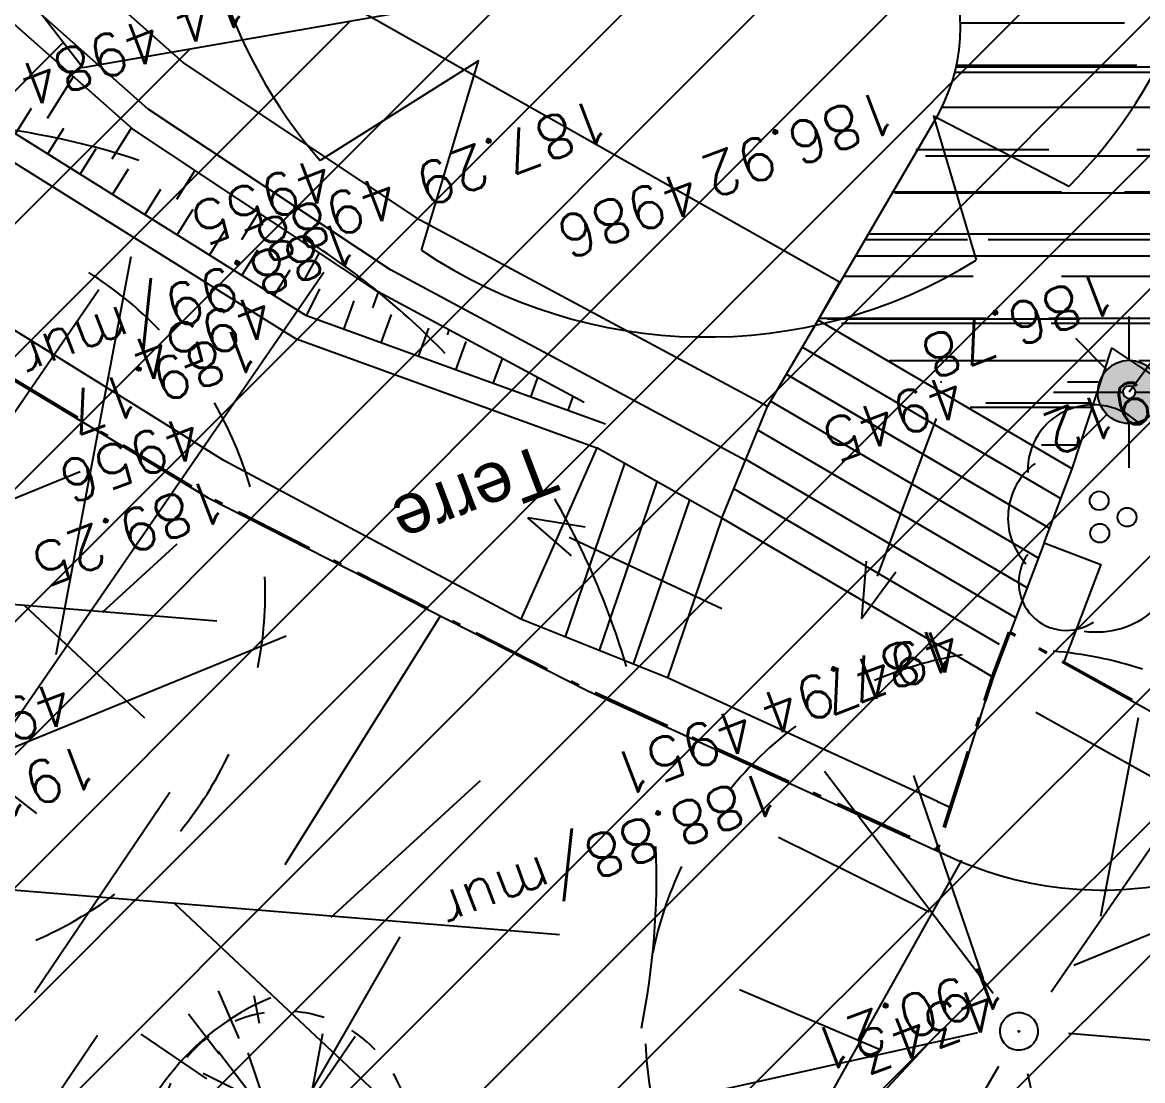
# Model space of a CAD drawing. Header units: centimetres. Extents: x 212517 to 243222, y -357108 to -330212.
# Drawn here: x 230645 to 231535, y -346384 to -345544 of the extents above; entities that cross this region are included whole.
import ezdxf
from ezdxf.enums import TextEntityAlignment as Align
from ezdxf.lldxf.tags import DXFTag

# ---------------------------------------------------------------- set-up
doc = ezdxf.new("R2010")
doc.units = ezdxf.units.CM
doc.linetypes.add('Style de ligne -15', pattern=[2.0832800000000002, 1.25, -0.41656, 0.1388600000000001, -0.2778600000000001])
doc.layers.get('0').update_dxf_attribs({"color": 252})
for name, color, linetype in [('0-EDL-Limite de propriété', 252, 'Continuous'), ('Fond topo - BAT_ANN', 252, 'Continuous'), ('Fond topo - CLO_MUR', 252, 'Continuous'), ('Fond topo - ESPACE_BOISE', 252, 'Continuous'), ('Fond topo - TAL', 252, 'Continuous'), ('Fond topo - TAL_HAC', 252, 'Continuous'), ('Fond topo - VEG', 252, 'Continuous'), ('Fond topo - VOI_TXT', 252, 'Continuous'), ('Fond topo - Z_500', 252, 'Continuous'), ('prlm-VRD', 2, 'Continuous'), ('SA - arbre', 252, 'Continuous'), ('SA - arbuste', 252, 'Continuous'), ('SA - béton balayé', 252, 'Continuous'), ('SA - EBC', 252, 'Continuous'), ('SA - ECL-réso', 252, 'Eclairage public'), ('SA - limite revêtement', 252, 'Continuous')]:
    doc.layers.add(name, color=color, linetype=linetype)
for name, color, linetype, plot in [('Fond topo - N', 252, 'Continuous', False), ('Fond topo - NCACHE', 252, 'Continuous', False), ('Fond topo - ZCACHE', 252, 'Continuous', False)]:
    doc.layers.add(name, color=color, linetype=linetype, plot=plot)
doc.layers.add('Fond topo - P', color=252, linetype='Continuous', lineweight=50)
doc.layers.add('Fond topo - VOI', color=252, linetype='Continuous', lineweight=25)
doc.styles.add('2000_ARIAL', font='arial.ttf', dxfattribs={"height": 0.400000006})
doc.styles.add('Lignes', font='arial.ttf', dxfattribs={"height": 0.35})
doc.styles.add('SIMPLEX', font='simplex_.ttf', dxfattribs={"height": 1.25})
tags = doc.linetypes.add('Eclairage public', pattern='A,5,-0.25,["ECL",Lignes,S=1,R=0,X=0,Y=-0.18],-1.25', length=6.5).pattern_tags.tags
tags[15:16] = [DXFTag(74, 4), DXFTag(75, 0), DXFTag(340, '0'), DXFTag(46, 0.0), DXFTag(50, 0.0), DXFTag(44, 0.0), DXFTag(45, 0.0)]
tags[4:5] = [DXFTag(74, 4), DXFTag(75, 0), DXFTag(340, '0'), DXFTag(46, 0.0), DXFTag(50, 0.0), DXFTag(44, 0.0), DXFTag(45, 0.0)]
tags = doc.linetypes.add('L1', pattern=[1.0000000298023224, 0.6000000238418579, -0.4000000059604645]).pattern_tags.tags
tags[6:7] = [DXFTag(74, 4), DXFTag(75, 0), DXFTag(340, '0'), DXFTag(46, 0.0), DXFTag(50, 0.0), DXFTag(44, 0.0), DXFTag(45, 0.0)]
tags[4:5] = [DXFTag(74, 4), DXFTag(75, 0), DXFTag(340, '0'), DXFTag(46, 0.0), DXFTag(50, 0.0), DXFTag(44, 0.0), DXFTag(45, 0.0)]
tags = doc.linetypes.add('L16', pattern=[0.37500001490116125, 0.300000011920929, -0.07500000298023224]).pattern_tags.tags
tags[6:7] = [DXFTag(74, 4), DXFTag(75, 0), DXFTag(340, '0'), DXFTag(46, 0.0), DXFTag(50, 0.0), DXFTag(44, 0.0), DXFTag(45, 0.0)]
tags[4:5] = [DXFTag(74, 4), DXFTag(75, 0), DXFTag(340, '0'), DXFTag(46, 0.0), DXFTag(50, 0.0), DXFTag(44, 0.0), DXFTag(45, 0.0)]
tags = doc.linetypes.add('L8', pattern=[0.22500000894069674, 0.1500000059604645, -0.07500000298023224]).pattern_tags.tags
tags[6:7] = [DXFTag(74, 4), DXFTag(75, 0), DXFTag(340, '0'), DXFTag(46, 0.0), DXFTag(50, 0.0), DXFTag(44, 0.0), DXFTag(45, 0.0)]
tags[4:5] = [DXFTag(74, 4), DXFTag(75, 0), DXFTag(340, '0'), DXFTag(46, 0.0), DXFTag(50, 0.0), DXFTag(44, 0.0), DXFTag(45, 0.0)]

# ---------------------------------------------------------------- blocks, each defined once
blk = doc.blocks.new('Groupe-93-1')
at = {"linetype": 'Style de ligne -15', "lineweight": 50, "ltscale": 50.8, "flags": 128}
blk.add_lwpolyline([(12515.63162439561, -40375.71221896918), (12515.63162439561, -40375.71221896918), (12933.4892607758, -40464.56395761283), (14317.6310049603, -40758.88285896094), (14317.6310049603, -40758.88285896094), (14579.80680721498, -41539.61396457465), (14579.80680721498, -41539.61396457465), (14603.84905417657, -41601.26300117285), (14932.03361483312, -41787.86368753226), (15211.52095893121, -41988.02334367545), (16217.51378210282, -42596.8505402735), (16519.15574422574, -42750.15572110923), (16796.66247182584, -42877.34588405402), (16796.66247182584, -42877.34588405402), (16840.95713153577, -42739.34236938269), (16854.25873809552, -42704.30326873572), (17163.33608213162, -42876.06434032233), (17344.32658189035, -42949.60494033607), (17817.43453803754, -43082.5807012728), (18347.53636329866, -43061.62451383383), (18375.68249641156, -43480.29857827933), (18414.72865312791, -43983.17693073065), (18865.09203999734, -43821.61694289954), (18865.09203999734, -43821.61694289954), (19802.1648358891, -43431.41858894141)], dxfattribs=at)
blk = doc.blocks.new('Candélabre', base_point=(-13.42592592600001, -9.391534390999993))
for points in [[(-13.67592592600001, -9.391534390999993, -1), (-13.17592592600001, -9.391534390999993), (-13.37592592600001, -9.391534390999993, 1), (-13.475925926, -9.391534390999993)], [(-13.67592592600001, -9.391534390999993, -1), (-13.17592592600001, -9.391534390999993), (-13.37592592600001, -9.391534390999993, 1), (-13.475925926, -9.391534390999993)], [(-13.67592592600001, -9.391534390999993), (-13.475925926, -9.391534390999993, 1), (-13.37592592600001, -9.391534390999993), (-13.17592592600001, -9.391534390999993, -1)], [(-13.67592592600001, -9.391534390999993), (-13.475925926, -9.391534390999993, 1), (-13.37592592600001, -9.391534390999993), (-13.17592592600001, -9.391534390999993, -1)]]:
    blk.add_hatch(color=250).paths.add_polyline_path(points)
at = {"linetype": 'Continuous', "flags": 128}
for points in [[(-13.42592592600001, -9.141534390999993), (-13.42592592600001, -8.791534391999988)], [(-13.60270262100001, -9.214757695999992), (-13.850189994, -8.967270322999994)], [(-13.24914923200001, -9.214757696999996), (-13.001661857, -8.96727032199999)], [(-14.02592592600001, -9.391534390999993), (-13.67592592600001, -9.391534390999993)], [(-13.17592592600001, -9.391534390999993), (-12.825925927, -9.391534390999993)], [(-13.85018999600001, -9.815798461), (-13.60270262200001, -9.568311086999998)], [(-13.00166185800001, -9.815798458999993), (-13.249149231, -9.568311085999994)], [(-13.42592592600001, -9.991534390999988), (-13.42592592600001, -9.641534390999993)]]:
    blk.add_lwpolyline(points, dxfattribs=at)
for points in [[(-13.67592592600001, -9.391534390999993), (-13.475925926, -9.391534390999993, -1), (-13.37592592600001, -9.391534390999993), (-13.17592592600001, -9.391534390999993, 1)], [(-13.67592592600001, -9.391534390999993), (-13.475925926, -9.391534390999993, 1), (-13.37592592600001, -9.391534390999993), (-13.17592592600001, -9.391534390999993, -1)]]:
    blk.add_lwpolyline(points, format="xyb", close=True, dxfattribs=at)
blk = doc.blocks.new('ESC01')
at = {"ltscale": 2}
for p, q in [((1.257547, 0.126415), (1.7, 0)), ((1.338104, 0), (0, 0)), ((1.257547, -0.126415), (1.7, 0))]:
    blk.add_line(p, q, dxfattribs=at)
blk = doc.blocks.new('PTOPO')
at = {"layer": 'Fond topo - NCACHE', "style": 'SIMPLEX'}
blk.add_attdef('MAT', text='', height=0.34, dxfattribs=at).set_placement((0.09999999986030161, -0.09999999962747097), align=Align.TOP_LEFT)
at = {"layer": 'Fond topo - ZCACHE', "style": 'SIMPLEX'}
blk.add_attdef('ALT', (0.09999999986030161, 0.09999999962747097), '', height=0.34, dxfattribs=at)
blk = doc.blocks.new('RESINEUX')
at = {"ltscale": 2}
for p, q in [((0.335816646, -0.271130662), (0.395814584, -0.25113135)), ((0.385814927, -0.291129975), (0.345816302, -0.291129975)), ((0.345816302, -0.311129288), (0.385814927, -0.321128944)), ((0.365815615, -0.341128257), (0.345816302, -0.331128601))]:
    blk.add_line(p, q, dxfattribs=at)
blk.add_ellipse((0.162823386, -0.300130027), major_axis=(-0.141416496, 0.141416496), ratio=0.9999999999997603, start_param=3.670881203304562, end_param=4.697745667496582, dxfattribs=at)
blk = doc.blocks.new('VEG12')
at = {"ltscale": 2}
for p, q in [((0.01815258799999997, 0.057406781), (0.100441039, 0.47293725)), ((0.05749608, 0.253444298), (0.145517598, 0.414706841)), ((0.037902722, 0.15845596), (-0.06593155700000003, 0.344147082)), ((-0.158788295, 0.086017079), (-0.245985314, 0.284587218)), ((0.04981112299999996, 0.033821695), (0.391570728, 0.285894318)), ((0.143890955, 0.107467204), (0.230033352, 0.253971609)), ((0.2917471699999999, 0.208620217), (0.392372872, 0.233301274)), ((-0.05229389700000003, 0.02983962500000001), (-0.383643778, 0.204631851)), ((-0.25001839, 0.135126714), (-0.3755999820000001, 0.091127132)), ((0.122915307, -0.02992704099999999), (0.317230371, 0.05540147100000001)), ((0.057557527, -0.01766878999999999), (0.411943876, -0.08413611500000001)), ((-0.05265807700000003, -0.029192154), (-0.412380265, -0.256628677)), ((-0.09359106700000003, -0.049762263), (-0.2956446150000001, -0.04653133200000001)), ((0.184132294, -0.04763066399999999), (0.323120213, -0.192805613)), ((0.01825986499999999, -0.057372749), (0.107637982, -0.4128258760000001)), ((0.02259491799999996, -0.07955337300000001), (0.001649748999999978, -0.36183712)), ((-0.151821475, -0.09483882200000002), (-0.2999525240000001, -0.315936062)), ((0.05371548199999998, -0.188497704), (0.197263789, -0.356749422))]:
    blk.add_line(p, q, dxfattribs=at)
for start, end in [(90, 103.8461539085843), (62.30769199853572, 76.15384597947835), (117.6923078993823, 131.5384619204946), (34.61538499867542, 48.46153799321151), (145.3846149358338, 159.2307690506909), (6.923076979206323, 20.76923090842763), (173.0769230068974, 186.9230769931026), (339.2307689837768, 353.0769230207937), (200.7692310571047, 214.6153850641662), (311.5384620067885, 325.3846150013246), (228.4615380795054, 242.3076921006177), (283.8461540205217, 297.6923080014643), (256.1538460914157, 270)]:
    blk.add_arc((0, 0), 0.496982058, start, end, dxfattribs=at)
blk = doc.blocks.new('VEG14')
at = {"ltscale": 2, "flags": 128}
for points in [[(0.5, 0, -1), (-0.5, 0, -1)], [(0.016, 0, -1), (-0.016, 0, -1)]]:
    blk.add_lwpolyline(points, format="xyb", close=True, dxfattribs=at)
blk = doc.blocks.new('A$C1F970F0F')
at = {"layer": 'SA - béton balayé'}
h = blk.add_hatch(dxfattribs=at)
h.set_pattern_fill('BETON_BALAYE', color=256, scale=49.99999999999999, angle=-10.72360141139323, style=0, pattern_type=2)
h.set_pattern_definition([(349.2763985886067, (-277130161.1279894, -473864756.7787022), (117.3825536141096, 28.65896207176165), [749.9999999999999, -99.99999999999999, 250, -49.99999999999999]), (349.2763985886067, (-277130091.1375459, -473864744.5890418), (-36.75306622226226, 74.64222748057564), [150, -16.5, 299.9999999999999, -37.49999999999999]), (349.2763985886067, (-277130128.6565508, -473864719.6726964), (261.6928111209335, -15.46358973923611), [399.9999999999999, -69.99999999999999, 200, -49.99999999999999])])
edge = h.paths.add_edge_path()
edge.add_line((4573.130290087724, 3163.502218191653), (4572.587388874553, 3138.551197714189))
edge.add_line((4572.587388874553, 3138.551197714189), (4335.959790310385, 3161.627618007976))
edge.add_line((4335.959790310386, 3161.627618007976), (4101.711702543556, 3216.883656783785))
edge.add_line((4101.711702543555, 3216.883656783785), (3794.121073818753, 3350.614405995801))
edge.add_line((3794.121073818752, 3350.614405995801), (3488.001073872328, 3650.057357819608))
edge.add_line((3488.001073872328, 3650.057357819608), (3439.443776489608, 3561.741255544226))
edge.add_line((3439.443776489609, 3561.741255544226), (3263.06660252163, 3715.505841009586))
edge.add_line((3263.06660252163, 3715.505841009587), (3382.031087821121, 3851.965219138008))
edge.add_arc((3273.82032922416, 3950.53184195427), 146.372632037321, 317.6703507273745, 373.4087672985062)
edge.add_line((3416.202902650932, 3984.475180091787), (3274.535089319977, 4543.10055028774))
edge.add_line((3274.535089319977, 4543.100550287741), (4114.862525458211, 4759.238307391579))
edge.add_line((4114.862525458211, 4759.238307391578), (4195.880464718542, 4448.19375310233))
edge.add_arc((5350.090997825002, 4851.219383762675), 1222.551272422988, 199.2481093145573, 237.5753866648528)
edge.add_line((4694.571897263747, 3819.266709212514), (4745.451040933751, 3782.601481191716))
edge.add_line((4745.451040933751, 3782.601481191716), (4573.130290087724, 3163.502218191653))
at = {"layer": 'SA - EBC'}
h = blk.add_hatch(dxfattribs=at)
h.set_pattern_fill('_USER', color=256, scale=74.99999999999999, angle=-325.7236014113932, style=0, pattern_type=0)
h.set_pattern_definition([(34.27639858860678, (-277130161.1279894, -473864756.7787022), (-42.238928459823, 61.97477650275113), [])])
edge = h.paths.add_edge_path()
edge.add_line((5801.470568619522, -3162.013069131843), (4083.559282644929, -3271.123614088357))
edge.add_line((4083.559282644929, -3271.123614088356), (4014.481307725509, -3717.332461968055))
edge.add_line((4014.48130772551, -3717.332461968055), (3135.517961824245, -3810.19300101904))
edge.add_line((3135.517961824245, -3810.19300101904), (2274.245008604417, -3693.648081323564))
edge.add_line((2274.245008604417, -3693.648081323564), (1554.636776175834, -3420.099318784944))
edge.add_arc((2508.775769578408, -2315.674454232369), 1459.498372788833, 157.1868533427094, 229.1754823893534, ccw=False)
edge.add_arc((1966.013830892235, -2087.371785851423), 870.6752834691503, 94.3015183869224, 157.1868533106914, ccw=False)
edge.add_line((1900.708697991695, -1219.149067345796), (2859.239020416566, -1223.495634912559))
edge.add_arc((3100.860739749298, 1265.329539486049), 2500.526305395239, 264.4549516394795, 302.9422754293212)
edge.add_arc((4209.331858878893, -445.3369775435177), 462.1229708170858, 302.9422754305585, 376.8336969250394)
edge.add_arc((2214.122706379954, -1049.006753214115), 2546.655714682971, 16.8336969158998, 38.14703645440247)
edge.add_arc((3041.32627014761, -399.2990096244524), 1494.806919462396, 38.14703657403813, 72.97328584086019)
edge.add_line((3479.031970107599, 1029.988031775616), (2182.437305702805, 1414.38613606858))
edge.add_line((2182.437305702805, 1414.38613606858), (1056.590900019184, 1822.819186472099))
edge.add_arc((1766.412018482452, 3779.442320525911), 2081.398594438606, 212.7495497786225, 250.0603089288685, ccw=False)
edge.add_line((15.86575126143373, 2653.472571668582), (-104.0907319930869, 3091.26353710603))
edge.add_line((-104.0907319930869, 3091.26353710603), (-169.6986146466322, 3639.54836895815))
edge.add_line((-169.6986146466322, 3639.548368958149), (-35.58090533515337, 6158.014854826562))
edge.add_arc((-194.3533792400212, 7143.826589584332), 998.5156357593988, 279.1493507374978, 373.962283499627)
edge.add_arc((2392.201579171132, 7786.918955579627), 1666.786287877102, 172.6269749467245, 193.9622835974407, ccw=False)
edge.add_arc((-45.50651600643437, 8102.354993671941), 791.2455775503726, -7.373025019439765, 16.43829965925021)
edge.add_line((713.3969204091394, 8326.263765657093), (486.7428317772967, 9142.81155059313))
edge.add_line((486.7428317772967, 9142.811550593131), (1338.845530021721, 9564.23852196786))
edge.add_line((1338.845530021721, 9564.23852196786), (1632.623584095551, 8945.24637913095))
edge.add_line((1632.623584095551, 8945.246379130947), (1394.029444699765, 8829.874494032001))
edge.add_line((1394.029444699765, 8829.874494032001), (1731.997733793977, 8131.230781666551))
edge.add_arc((1233.216649704336, 7889.945865525577), 554.0766919865823, -19.640967550384175, 25.815335324856676, ccw=False)
edge.add_line((1755.055695752756, 7703.706797235046), (1558.214479468655, 6807.520788570679))
edge.add_line((1558.214479468655, 6807.52078857068), (1570.021725572625, 6609.158708993335))
edge.add_line((1570.021725572625, 6609.158708993335), (1852.913141606868, 5734.125706863067))
edge.add_line((1852.913141606869, 5734.125706863067), (2726.748207475315, 4020.986816292172))
edge.add_line((2726.748207475315, 4020.986816292172), (3802.352916265851, 4004.947770972833))
edge.add_arc((8355.58168857983, 5950.706307988518), 4951.552134169374, 203.138762427905, 230.8301436200186)
edge.add_arc((13583.66465597079, 12367.85935474512), 13228.79229856088, 230.8301435441083, 233.1638398044412)
edge.add_line((5652.622255943647, 1780.153648245416), (4998.697813068342, 1820.441475819727))
edge.add_line((4998.697813068342, 1820.441475819727), (4863.841220233488, 767.0816613875431))
edge.add_line((4863.841220233488, 767.0816613875434), (5595.355488733695, 631.185878681516))
edge.add_line((5595.355488733695, 631.1858786815158), (5852.747939948536, -2020.707044821664))
edge.add_line((5852.747939948536, -2020.707044821665), (5881.394298709887, -2966.563612924887))
edge.add_line((5881.394298709887, -2966.563612924887), (5801.470568619523, -3162.013069131842))
at = {"layer": 'Fond topo - BAT_ANN', "ltscale": 2, "flags": 128}
for points in [[(3210.806780600868, 3655.560700736976), (3263.06660252163, 3715.505841009587)], [(3439.443776489609, 3561.741255544226), (3263.06660252163, 3715.505841009587)], [(3426.240331292447, 3540.204857264713), (3246.697372553818, 3696.729355708243)], [(3413.036886112613, 3518.668459076706), (3230.328142608197, 3677.952870023546)], [(3413.036886112613, 3518.668459076706), (3240.626417841855, 3668.974894326668)], [(3399.833440950109, 3497.132060980205), (3213.958912514222, 3659.176384556518)], [(3071.598873216933, 3648.473027944191), (3017.747741235975, 3570.388531805902), (2987.090255922393, 3525.934976241291)], [(3386.629995655894, 3475.595662813859), (3199.773618018441, 3638.495956868241)], [(3090.855317136977, 3632.264883204018), (3018.929702251825, 3505.648330590399)], [(3113.496967346335, 3613.207410824014), (3043.503020178645, 3489.991331240798)], [(3372.974162932891, 3454.453653375166), (3186.109168008612, 3617.361460077341)], [(3136.138617573022, 3594.149938535516), (3068.076338076355, 3474.334331612346)], [(3356.604933021927, 3435.677167873481), (3172.444717958578, 3596.226963199269)], [(3158.780267891215, 3575.09246622969), (3092.649656043381, 3458.677332349918)], [(3340.235702984799, 3416.900682206114), (3158.780267891215, 3575.09246622969)], [(3406.640671820844, 3508.235468780668), (3439.443776489609, 3561.741255544226)]]:
    blk.add_lwpolyline(points, dxfattribs=at)
at = {"layer": 'Fond topo - CLO_MUR', "ltscale": 2, "flags": 128}
for points in [[(3210.806780600868, 3655.560700736976), (2967.47607868367, 3852.247976098117), (2806.124080487538, 4009.722052395067), (2483.105938503675, 4426.406660257979), (2293.115390969659, 4788.92082265986), (2078.790872079524, 5309.014267923731), (2007.53972659059, 5290.836340538137)], [(3185.690594999554, 3616.714062519209), (2936.886427587082, 3817.825609500645), (2771.71810132509, 3979.024292373781), (2444.253974394841, 4401.444099320484), (2251.39051342329, 4769.439965430745), (2051.473408426969, 5254.571467959324), (2018.911219276944, 5246.264048859436)], [(3158.780267891215, 3575.09246622969), (3071.598873216933, 3648.473027944191)], [(3158.780267891215, 3575.09246622969), (3210.806780600868, 3655.560700736976)], [(3092.649656043381, 3458.677332349918), (2987.090255887735, 3525.93497605828)], [(3406.640671820844, 3508.235468780668), (3347.019660036671, 3410.986468454511)], [(3406.640671820844, 3508.235468780668), (3447.562384727644, 3483.147355457923), (3403.882106684236, 3411.899598385219)], [(3285.261327778471, 3322.287435242784), (3092.649656043381, 3458.677332349918)], [(3340.235702984799, 3416.900682206114), (3347.019660036671, 3410.986468454511)], [(3285.261327778471, 3322.287435242784), (3295.054661664553, 3315.352695634207), (3347.019660036671, 3410.986468454511)], [(3403.882106684236, 3411.899598385219), (3638.32861671519, 3216.666688608407), (3802.474541344576, 3110.733236055617), (4165.402353153525, 3017.702395749285), (4661.953358642932, 2987.696458224711), (4863.585551100348, 2975.512084517411), (4861.775990644893, 2945.566709191189)]]:
    blk.add_lwpolyline(points, dxfattribs=at)
at = {"layer": 'Fond topo - CLO_MUR', "linetype": 'L8', "ltscale": 2, "flags": 128}
blk.add_lwpolyline([(3375.085925823509, 3377.319546554006), (3611.63195047487, 3180.338288114491), (3780.034951767066, 3071.657482371819), (3975.98775753637, 2972.256559574312)], dxfattribs=at)
at = {"layer": 'Fond topo - ESPACE_BOISE', "linetype": 'L1', "ltscale": 2, "flags": 128}
blk.add_lwpolyline([(5801.470568619522, -3162.013069131843), (4083.559282644929, -3271.123614088356), (4014.48130772551, -3717.332461968055), (3135.517961824245, -3810.19300101904), (2274.245008604417, -3693.648081323564), (1554.636776175834, -3420.099318784944, -0.3248648439675891), (1163.447808694293, -1749.787382690587, -0.2814891279475962), (1900.708697991695, -1219.149067345796), (2859.239020416566, -1223.495634912559, 0.1695292870025676), (4460.631470672048, -833.159289007697, 0.3340686001642133), (4651.652558133293, -311.5085830883972, 0.09326601102169153), (4216.884593398947, 524.0158635944096, 0.153138720952933), (3479.031970107599, 1029.988031775616), (2182.437305702805, 1414.38613606858), (1056.590900019184, 1822.819186472099, -0.1642525569996709), (15.86575126143373, 2653.472571668582), (-104.0907319930869, 3091.26353710603), (-169.6986146466322, 3639.548368958149), (-35.58090533515337, 6158.014854826562, 0.4390366150430304), (774.660880078399, 7384.751557306568, -0.09336270405047195), (739.1967976091219, 8000.81547627212, 0.104271961321091), (713.3969204091394, 8326.263765657093), (486.7428317772967, 9142.811550593131), (1338.845530021721, 9564.23852196786), (1632.623584095551, 8945.246379130947), (1394.029444699765, 8829.874494032001), (1731.997733793977, 8131.23078166655, -0.2009829630843761), (1755.055695752756, 7703.706797235046), (1558.214479468655, 6807.52078857068), (1570.021725572625, 6609.158708993335), (1852.913141606869, 5734.125706863067), (2726.748207475315, 4020.986816292172), (3802.352916265851, 4004.947770972833, 0.121417881002313), (5228.074839294609, 2111.882341611708, 0.01018302282179253), (5652.622255943647, 1780.153648245416), (4998.697813068342, 1820.441475819727), (4863.841220233488, 767.0816613875434), (5595.355488733695, 631.1858786815158), (5852.747939948536, -2020.707044821665), (5881.394298709887, -2966.563612924887)], format="xyb", close=True, dxfattribs=at)
at = {"layer": 'Fond topo - TAL', "linetype": 'L8', "ltscale": 2, "flags": 128}
blk.add_lwpolyline([(3068.46633406724, 3685.751229576934), (2923.586579172582, 3802.859362907181), (2756.758979975642, 3965.677440140445), (2427.361816069531, 4390.590812116205), (2233.249262345834, 4760.970027264518), (2039.596250322285, 5230.900685447556), (2013.211437483017, 5224.169267948493), (1971.530552636766, 5263.368652612423), (1862.517178697448, 5605.352517300847)], dxfattribs=at)
at = {"layer": 'Fond topo - TAL', "ltscale": 2, "flags": 128}
blk.add_lwpolyline([(3081.791728488739, 3665.680750370193), (2864.608810588767, 3794.327295501594), (2019.256500840869, 4575.692206448699), (1602.661694028152, 5018.796858064138), (1518.349509915227, 5296.29941605996), (1484.442930449464, 5498.940167417768)], dxfattribs=at)
at = {"layer": 'Fond topo - TAL', "linetype": 'L8', "ltscale": 2, "flags": 128}
blk.add_lwpolyline([(1648.476071099158, 4701.044742868301), (1893.836695455289, 4444.173057774624), (2760.977628470978, 3666.99480532285), (3028.826082149247, 3460.239980397087), (3286.899550296483, 3277.195127444467, 0.171233238763422), (3472.041498058922, 3224.408252583907, -0.137285581872792), (3581.59565091623, 3200.893260052817), (3809.656691272578, 2997.558123048317), (3923.665475203653, 2946.706003644211)], format="xyb", dxfattribs=at)
at = {"layer": 'Fond topo - TAL_HAC', "ltscale": 2}
for p, q in [((2691.807269342263, 3986.730763986511), (2718.255918372318, 4015.345341229289)), ((2664.3937898881, 3979.387405928679), (2680.684212654654, 3997.011881334373)), ((2686.639903297976, 3958.825171415965), (2702.930326029872, 3976.449646638648)), ((2736.299496121809, 3945.606294873908), (2755.888861546003, 3966.799869307832)), ((2708.886016725181, 3938.262936994756), (2725.176439399542, 3955.88741203876)), ((2731.132130117729, 3917.700702390535), (2747.422552861406, 3935.325177800563)), ((2780.791722941562, 3904.48182584848), (2799.131411308437, 3924.323384589209)), ((2753.378243544934, 3897.138467969326), (2769.668666236624, 3914.762943104837)), ((2775.62435695481, 3876.576233456612), (2791.91477962917, 3894.200708500617)), ((2825.283949870149, 3863.357356897228), (2842.506731517117, 3881.990543707691)), ((2797.870470359139, 3856.013999039737), (2814.160893091034, 3873.63847426242)), ((2820.116583786344, 3835.451764618528), (2836.407006557758, 3853.076239549365)), ((2868.80141347071, 3823.042743490519), (2884.07265558593, 3841.423611911031)), ((2842.362697161562, 3814.889529922802), (2858.653119984963, 3832.514005128157)), ((2864.608810588767, 3794.327295501594), (2878.949706892687, 3813.571481391019)), ((2891.756675361272, 3778.24647734169), (2903.988101474206, 3798.89574402787)), ((2917.562033814706, 3790.855334956582), (2924.320921576078, 3802.265784738256)), ((2918.904540065147, 3762.165659194784), (2931.135966155205, 3782.814925885295)), ((2946.052404728816, 3746.084840960705), (2958.283830950586, 3766.734107721059)), ((2971.857763273756, 3758.693698558267), (2973.919610740731, 3762.174538634206)), ((2973.200269501322, 3730.004022800801), (2985.431695614255, 3750.65328948698)), ((3000.348134296702, 3713.923204636565), (3011.118627695676, 3732.106104017045)), ((3027.49599901236, 3697.842386677003), (3035.917972326528, 3712.060480908436)), ((3054.643863693359, 3681.761568534429), (3060.717316894987, 3692.014858096007)), ((2766.78473328276, 3369.542508590715), (2924.803827539251, 3540.535769750028)), ((2552.358997923192, 3306.847702878934), (2687.740197863417, 3442.994427574823)), ((2720.76588640096, 3150.408914370014), (2845.829268609909, 3296.090589244915)), ((3119.758129193227, 3063.392016600034), (3295.577754915053, 3273.031567650698)), ((2527.621621950294, 3196.062633398242), (2595.312221960956, 3264.13599602287))]:
    blk.add_line(p, q, dxfattribs=at)
at = {"layer": 'Fond topo - VOI', "linetype": 'L16', "ltscale": 2, "flags": 128}
for points in [[(1464.717157387697, 5495.639580138815), (1498.837209381019, 5291.723022075204), (1584.885560658633, 5008.506096319457), (2005.165851453486, 4561.481436586673), (2852.591046706149, 3778.200543105145), (3071.598873216933, 3648.473027944191)], [(3439.443776489609, 3561.741255544226), (3488.001073872328, 3650.057357819608), (3794.121073818752, 3350.614405995801), (4101.711702543555, 3216.883656783785), (4335.959790310386, 3161.627618007976), (4522.738766709239, 3142.092052524791)]]:
    blk.add_lwpolyline(points, dxfattribs=at)
at = {"layer": 'Fond topo - VOI', "linetype": 'L8', "ltscale": 2, "flags": 128}
blk.add_lwpolyline([(3263.06660252163, 3715.505841009587), (3285.307576581867, 3741.786778505673), (3203.283475190866, 3811.201955087305), (2888.436678715389, 4077.649809826021), (2620.845431336551, 4399.237204472861), (2384.638580266579, 4840.694237244066), (2158.422420939783, 5324.927421112571), (2078.79087217103, 5309.014267906402)], dxfattribs=at)
at = {"layer": 'Fond topo - VOI', "linetype": 'L16', "ltscale": 2, "flags": 128}
blk.add_lwpolyline([(2987.090255887735, 3525.93497605828), (2778.771690985974, 3693.824894364961), (1920.458931361637, 4483.244150666394), (1739.378929368471, 4662.191092956335), (1547.087246993569, 4825.52897472625, 0.006613177661415453), (1566.221531503088, 4729.05661493679, 0.0253330758707247), (1572.817973495041, 4704.227986633317, 0.0108239182364817), (1678.81001846685, 4396.774028150211, 0.0154671533395052), (1764.198655707288, 4185.787397135205, 0.008576348943051731), (1882.645658717033, 3929.312283425553, 0.01028033573557607), (1989.460137957958, 3719.219452988883, 0.01106412546931602), (2075.120058173796, 3567.168406023353, 0.01276571990151378), (2155.559066897506, 3439.066135894078, 0.02852594718343021), (2262.119649222697, 3296.916511789957, 0.02727313298894189), (2389.426971177748, 3161.580198370903, 0.02090956724912697), (2508.122789435383, 3057.557199478523, -0.007088603211397751), (2866.451620112523, 2760.622745821428, -0.01193470594219347), (3066.402775042653, 2581.675054487797, -0.00729741006515078), (3381.893297893625, 2276.680049208291), (3780.922905691493, 1773.423919905976), (3898.039086804947, 1615.372682788266), (4174.519084710243, 1187.402733783909), (4241.50575886574, 689.604471750609)], format="xyb", dxfattribs=at)
at = {"layer": 'SA - arbre', "ltscale": 3.900000095367432, "elevation": 9.999999999999998e-08, "flags": 128}
for points in [[(2963.942979660388, 3828.607764040693), (3036.417253175428, 3967.929103456164), (2898.231986242139, 3913.420437396495)], [(3478.396302343286, 3782.641409469996), (3383.375086498873, 3857.377337330356), (3395.235959802113, 3738.846958215006)]]:
    blk.add_lwpolyline(points, dxfattribs=at)
at = {"layer": 'SA - arbre', "ltscale": 3.900000095367432}
for start, end in [(114.6790985122949, 210.1704842050026), (304.4232597397967, 352.1717179394186), (225.365112554562, 291.1217116515231)]:
    blk.add_arc((3249.021657574172, 4117.343073650815), 405.7559995999999, start, end, dxfattribs=at)
at = {"layer": 'SA - arbuste'}
for centre in [(3455.727792562993, 3533.017214332913), (3475.020769520103, 3516.042722384442), (3451.384532624846, 3507.657444536743)]:
    blk.add_circle(centre, 7.5, dxfattribs=at)
at = {"layer": 'SA - arbuste', "ltscale": 0.800000011920929}
for centre, radius, start, end in [((3455.587920672761, 3557.51162235636), 52.09335999999999, 32.90494436753904, 171.1222226947237), ((3435.091629621078, 3523.203770790347), 53.97568, 116.3248627154267, 211.8320556568809), ((3417.987522063099, 3473.970802229087), 37.90984, 133.2696688948049, 293.7521364194179), ((3447.026529704616, 3498.207295031148), 68.40896, 251.0377365927819, 350.7437825594993)]:
    blk.add_arc(centre, radius, start, end, dxfattribs=at)
at = {"layer": 'SA - ECL-réso', "ltscale": 0.75, "elevation": 9.999999999999998e-08, "flags": 128}
blk.add_lwpolyline([(4211.594348059567, 8772.167149153966), (4211.742566942583, 8772.23947841391), (4458.098792356445, 8892.458806755378, -0.3350513344847375), (4584.328483363927, 8847.803473250202), (4616.809952052048, 8808.599022837241), (5042.739307290758, 8294.511237273231), (5065.860419526081, 8087.691896436278, 0.1072676414993963), (6079.62296544096, 7441.030052417758, 0.2368363260151426), (6098.936805357072, 6241.185489291573, 0.1580303819712795), (6250.104878546203, 5203.553497180955, 0.3075812875445359), (5573.995894290247, 4399.350074270247, -0.71596019287391), (4660.231672516651, 3896.44953452052, 0.2668949414258047), (3495.140036089631, 3613.301397804965)], format="xyb", dxfattribs=at)
at = {"layer": 'SA - limite revêtement', "elevation": 9.999999999999998e-08, "flags": 128}
blk.add_lwpolyline([(3263.06660252163, 3715.505841009587), (3382.031087821121, 3851.965219138007, 0.2481160213230404), (3416.202902650932, 3984.475180091787), (3273.380665165792, 4547.588865149924)], format="xyb", dxfattribs=at)
at = {"layer": 'Fond topo - BAT_ANN', "ltscale": 2, "xscale": 99.99999999999999, "yscale": 99.99999999999999, "zscale": 99.99999999999999}
for p, rotation in [((3340.882752256503, 3621.307834378993), 238.7813789656845), ((3145.492303277486, 3504.794912009501), 144.2973869560519)]:
    blk.add_blockref('ESC01', p, dxfattribs=dict(at, rotation=rotation))
at = {"layer": 'Fond topo - P', "ltscale": 2}
ref = blk.add_blockref('PTOPO', (2806.124080487538, 4009.722052395067), dxfattribs=dict(at, xscale=99.99999999999994, yscale=99.99999999999994, zscale=99.99999999999994, rotation=190.0656205306617))
ref.add_attrib('MAT', '4984', dxfattribs={"layer": 'Fond topo - N', "color": 0, "ltscale": 2, "height": 33.99999999999999, "rotation": 190.0656204987762, "style": 'SIMPLEX'}).set_placement((2794.53023862098, 4017.820374962414), align=Align.TOP_LEFT)
ref.add_attrib('ALT', '187.14', (2960.757162885912, 4084.383697712608), dxfattribs={"layer": 'Fond topo - Z_500', "color": 0, "ltscale": 2, "height": 33.99999999999999, "rotation": 190.0656204987762, "style": 'SIMPLEX'})
ref = blk.add_blockref('PTOPO', (2919.500619774805, 3875.65551887256), dxfattribs=dict(at, xscale=99.99999999999999, yscale=99.99999999999999, zscale=99.99999999999999, rotation=190.0656205306616))
ref.add_attrib('MAT', '4955', dxfattribs={"layer": 'Fond topo - N', "color": 0, "ltscale": 2, "height": 33.99999999999999, "rotation": 190.0656204987762, "style": 'SIMPLEX'}).set_placement((2907.906777942905, 3883.753841622919), align=Align.TOP_LEFT)
ref.add_attrib('ALT', '188.99/mur', (2911.402297028778, 3864.061677063537), dxfattribs={"layer": 'Fond topo - Z_500', "color": 0, "ltscale": 2, "height": 33.99999999999999, "rotation": 190.0656204987762, "style": 'SIMPLEX'})
ref = blk.add_blockref('PTOPO', (2967.47607868367, 3852.247976098117), dxfattribs=dict(at, xscale=99.99999999999994, yscale=99.99999999999994, zscale=99.99999999999994, rotation=190.0656205306617))
ref.add_attrib('MAT', '4988', dxfattribs={"layer": 'Fond topo - N', "color": 0, "ltscale": 2, "height": 33.99999999999999, "rotation": 190.0656204987762, "style": 'SIMPLEX'}).set_placement((2955.882236874647, 3860.346298844143), align=Align.TOP_LEFT)
ref.add_attrib('ALT', '187.29', (3125.537011574492, 3921.905606845868), dxfattribs={"layer": 'Fond topo - Z_500', "color": 0, "ltscale": 2, "height": 33.99999999999999, "rotation": 190.0656204987762, "style": 'SIMPLEX'})
ref = blk.add_blockref('PTOPO', (3203.283475190866, 3811.201955087305), dxfattribs=dict(at, xscale=99.99999999999994, yscale=99.99999999999994, zscale=99.99999999999994, rotation=190.0656205306617))
ref.add_attrib('MAT', '4986', dxfattribs={"layer": 'Fond topo - N', "color": 0, "ltscale": 2, "height": 33.99999999999999, "rotation": 190.0656204987762, "style": 'SIMPLEX'}).set_placement((3191.689633358967, 3819.300277837663), align=Align.TOP_LEFT)
ref.add_attrib('ALT', '186.92', (3350.491950109026, 3886.532412314494), dxfattribs={"layer": 'Fond topo - Z_500', "color": 0, "ltscale": 2, "height": 33.99999999999999, "rotation": 190.0656204987762, "style": 'SIMPLEX'})
ref = blk.add_blockref('PTOPO', (2852.591046706149, 3778.200543105145), dxfattribs=dict(at, xscale=99.99999999999994, yscale=99.99999999999994, zscale=99.99999999999994, rotation=190.0656205306617))
ref.add_attrib('MAT', '4954', dxfattribs={"layer": 'Fond topo - N', "color": 0, "ltscale": 2, "height": 33.99999999999999, "rotation": 190.0656204987762, "style": 'SIMPLEX'}).set_placement((2840.997204874249, 3786.298865855504), align=Align.TOP_LEFT)
ref.add_attrib('ALT', '189.17', (2818.941483610837, 3795.795287602373), dxfattribs={"layer": 'Fond topo - Z_500', "color": 0, "ltscale": 2, "height": 33.99999999999999, "rotation": 190.0656204987762, "style": 'SIMPLEX'})
ref = blk.add_blockref('PTOPO', (2778.771690985974, 3693.824894364961), dxfattribs=dict(at, xscale=99.99999999999994, yscale=99.99999999999994, zscale=99.99999999999994, rotation=190.0656205306617))
ref.add_attrib('MAT', '4956', dxfattribs={"layer": 'Fond topo - N', "color": 0, "ltscale": 2, "height": 33.99999999999999, "rotation": 190.0656204987762, "style": 'SIMPLEX'}).set_placement((2767.177849154074, 3701.923217115319), align=Align.TOP_LEFT)
ref.add_attrib('ALT', '189.25', (2770.673368262824, 3682.231052551605), dxfattribs={"layer": 'Fond topo - Z_500', "color": 0, "ltscale": 2, "height": 33.99999999999999, "rotation": 190.0656204987762, "style": 'SIMPLEX'})
ref = blk.add_blockref('PTOPO', (3380.166391611587, 3613.380400720162), dxfattribs=dict(at, xscale=99.99999999999994, yscale=99.99999999999994, zscale=99.99999999999994, rotation=190.0656205306617))
ref.add_attrib('MAT', '4945', dxfattribs={"layer": 'Fond topo - N', "color": 0, "ltscale": 2, "height": 33.99999999999999, "rotation": 190.0656204987762, "style": 'SIMPLEX'}).set_placement((3368.572549802564, 3621.478723466189), align=Align.TOP_LEFT)
ref.add_attrib('ALT', '186.78', (3495.423504979597, 3713.027440410912), dxfattribs={"layer": 'Fond topo - Z_500', "color": 0, "ltscale": 2, "height": 33.99999999999999, "rotation": 190.0656204987762, "style": 'SIMPLEX'})
ref = blk.add_blockref('PTOPO', (3553.172008647044, 3586.307922902373), dxfattribs=dict(at, xscale=99.99999999999994, yscale=99.99999999999994, zscale=99.99999999999994, rotation=190.0656205306617))
ref.add_attrib('MAT', '4912', dxfattribs={"layer": 'Fond topo - N', "color": 0, "ltscale": 2, "height": 33.99999999999999, "rotation": 190.0656204987762, "style": 'SIMPLEX'}).set_placement((3541.578166815144, 3594.406245652732), align=Align.TOP_LEFT)
ref.add_attrib('ALT', '186.70', (3709.552235831746, 3654.308773940406), dxfattribs={"layer": 'Fond topo - Z_500', "color": 0, "ltscale": 2, "height": 33.99999999999999, "rotation": 190.0656204987762, "style": 'SIMPLEX'})
ref = blk.add_blockref('PTOPO', (2638.809089255235, 3505.847940263056), dxfattribs=dict(at, xscale=99.99999999999994, yscale=99.99999999999994, zscale=99.99999999999994, rotation=190.0656205306617))
ref.add_attrib('MAT', '4992', dxfattribs={"layer": 'Fond topo - N', "color": 0, "ltscale": 2, "height": 33.99999999999999, "rotation": 190.0656204987762, "style": 'SIMPLEX'}).set_placement((2627.215247371348, 3513.946262738897), align=Align.TOP_LEFT)
ref.add_attrib('ALT', '191.33', (2630.710766514756, 3494.254098358194), dxfattribs={"layer": 'Fond topo - Z_500', "color": 0, "ltscale": 2, "height": 33.99999999999999, "rotation": 190.0656204987762, "style": 'SIMPLEX'})
ref = blk.add_blockref('PTOPO', (3340.235702984799, 3416.900682206114), dxfattribs=dict(at, xscale=99.99999999999994, yscale=99.99999999999994, zscale=99.99999999999994, rotation=190.0656205306617))
ref.add_attrib('MAT', '4947', dxfattribs={"layer": 'Fond topo - N', "color": 0, "ltscale": 2, "height": 33.99999999999999, "rotation": 190.0656204987762, "style": 'SIMPLEX'}).set_placement((3328.6418611529, 3424.999004956473), align=Align.TOP_LEFT)
ref.add_attrib('ALT', '187.94', (3316.718795721729, 3458.894755046821), dxfattribs={"layer": 'Fond topo - Z_500', "color": 0, "ltscale": 2, "height": 33.99999999999999, "rotation": 190.0656204987762, "style": 'SIMPLEX'})
ref = blk.add_blockref('PTOPO', (3166.53265785879, 3384.250651487342), dxfattribs=dict(at, xscale=99.99999999999999, yscale=99.99999999999999, zscale=99.99999999999999, rotation=190.0656205306616))
ref.add_attrib('MAT', '4951', dxfattribs={"layer": 'Fond topo - N', "color": 0, "ltscale": 2, "height": 33.99999999999999, "rotation": 190.0656204987762, "style": 'SIMPLEX'}).set_placement((3154.93881602689, 3392.348974237701), align=Align.TOP_LEFT)
ref.add_attrib('ALT', '188.88/mur', (3158.434335112763, 3372.656809678319), dxfattribs={"layer": 'Fond topo - Z_500', "color": 0, "ltscale": 2, "height": 33.99999999999999, "rotation": 190.0656204987762, "style": 'SIMPLEX'})
ref = blk.add_blockref('PTOPO', (3314.691358456254, 3130.939188210725), dxfattribs=dict(at, xscale=99.99999999999994, yscale=99.99999999999994, zscale=99.99999999999994, rotation=190.0656205306617))
ref.add_attrib('MAT', '4343', dxfattribs={"layer": 'Fond topo - N', "color": 0, "ltscale": 2, "height": 33.99999999999999, "rotation": 190.0656204987762, "style": 'SIMPLEX'}).set_placement((3303.097516647231, 3139.037510956752), align=Align.TOP_LEFT)
ref.add_attrib('ALT', '190.21', (3307.518777680975, 3188.826854043744), dxfattribs={"layer": 'Fond topo - Z_500', "color": 0, "ltscale": 2, "height": 33.99999999999999, "rotation": 190.0656204987762, "style": 'SIMPLEX'})
at = {"layer": 'Fond topo - VEG', "ltscale": 2, "zscale": 99.99999999999997}
for name, p, xscale, yscale, rotation in [('VEG12', (2239.842288888564, 3818.89739481545), 603.8399999999999, 603.8399999999999, 192.432705982593), ('VEG12', (2464.914581800916, 3415.955529607833), 1207.68, 1207.68, 192.432705982593), ('VEG12', (2496.722417567884, 3640.527035784329), 603.8399999999999, 603.8399999999999, 192.432705982593), ('VEG12', (3318.508563064214, 3132.95532671826), 603.8399999999999, 603.8399999999999, 192.432705982593), ('RESINEUX', (2582.628404159863, 2793.257035104913), 997.2781133949251, 997.2781133949251, 116.6488402594871), ('VEG12', (2726.159214903631, 3156.969631011036), 201.2799999999999, 201.2799999999999, 192.432705982593), ('VEG14', (3314.691358456254, 3130.939188210725), 30, 30, 207.8417380991697)]:
    blk.add_blockref(name, p, dxfattribs=dict(at, xscale=xscale, yscale=yscale, rotation=rotation))
at = {"layer": 'SA - ECL-réso', "linetype": 'ByBlock', "xscale": 99.99999999999999, "yscale": 99.99999999999999, "zscale": 99.99999999999999, "rotation": 349.2763985886067}
blk.add_blockref('Candélabre', (3495.140036089631, 3613.301397804965), dxfattribs=at)
at = {"layer": 'Fond topo - VOI_TXT', "style": '2000_ARIAL'}
blk.add_text('Terre', height=39.99999999999999, rotation=190.0656205035111, dxfattribs=at).set_placement((3031.452466464298, 3660.661142453633))

msp = doc.modelspace()

# ---------------------------------------------------------------- block references
at = {"layer": '0-EDL-Limite de propriété'}
msp.add_blockref('Groupe-93-1', (214574.704544979, -303323.1569814135), dxfattribs=at)
at = {"layer": 'prlm-VRD', "rotation": 10.72360141139323}
msp.add_blockref('A$C1F970F0F', (228762.2467792132, -350037.5300254133), dxfattribs=at)

doc.saveas('drawing.dxf')
